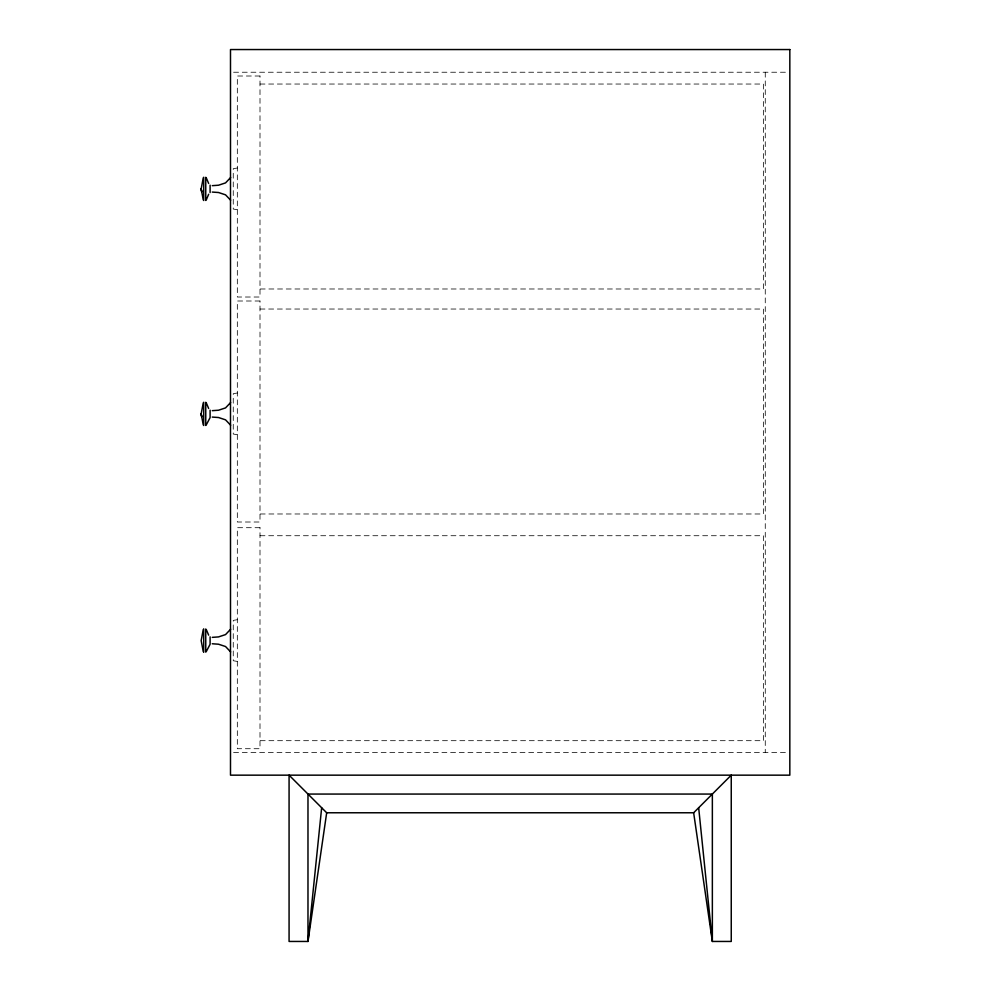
<?xml version="1.0" encoding="UTF-8"?>
<svg xmlns="http://www.w3.org/2000/svg" width="991" height="991" viewBox="0 0 991 991"><rect width="100%" height="100%" fill="white"/><g stroke="black" fill="none" stroke-linecap="round" stroke-linejoin="round"><path stroke-width="0.74" stroke-dasharray="4.96 3.72" d="M233.591 72.232L787.932 72.232M260.001 84.037L763.367 84.037L763.367 288.988L260.001 288.988M237.332 167.999L233.257 168.693L233.257 209.039L237.332 209.733M260.001 309.031L763.367 309.031L763.367 513.982L260.001 513.982M237.332 392.993L233.257 393.7L233.257 434.033L237.332 434.739M260.001 535.722L763.367 535.722L763.367 740.686L260.001 740.686M237.332 619.697L233.257 620.391L233.257 660.737L237.332 661.431M233.591 752.491L787.932 752.491M765.263 72.232L765.263 752.491M260.001 76.01L237.332 76.01L237.332 297.015L260.001 297.015L260.001 76.01M260.001 301.004L237.332 301.004L237.332 522.009L260.001 522.009L260.001 301.004M260.001 527.695L237.332 527.695L237.332 748.713L260.001 748.713L260.001 527.695"/><path stroke-width="1.49" d="M321.654 807.739L307.978 941.45L289.075 941.45L289.075 775.16L326.683 812.769L693.65 812.769L731.247 775.16L731.247 941.45L712.356 941.45L693.65 812.769M326.683 812.769L307.978 941.45L307.978 794.064L712.356 794.064L712.356 941.45L698.667 807.739M203.279 177.785L201.173 188.885L203.279 199.947M203.279 402.792L201.173 413.879L203.279 424.941M203.279 629.483L201.173 640.582L203.279 651.644M206.314 199.786L208.655 194.273M206.314 424.792L210.104 417.595L210.104 410.15M206.314 651.483L210.104 644.286L210.104 636.841M230.63 177.525L225.539 182.901L218.516 185.218L212.26 185.664M230.63 402.532L225.539 407.908L218.516 410.224L212.26 410.67M230.63 629.223L225.539 634.599L218.516 636.916L212.26 637.362M212.26 192.068L218.516 192.514L225.539 194.831L230.63 200.207M212.26 417.075L218.516 417.521L225.539 419.837L230.63 425.201M212.26 643.766L218.516 644.212L225.539 646.528L230.63 651.905M206.314 177.946L208.655 183.471M206.314 402.941L208.655 408.465M206.314 629.644L208.655 635.157M210.104 185.144L210.104 192.588M205.756 177.278L205.756 200.467M205.756 402.272L205.756 425.461M205.756 628.975L205.756 652.152M203.725 177.228L203.725 200.504M203.725 402.235L203.725 425.498M203.725 628.926L203.725 652.202M789.827 49.55L230.494 49.55L230.494 775.16L789.827 775.16L789.827 49.55M201.706 191.697L201.173 188.885L201.706 191.697M201.706 416.691L201.173 413.879L201.706 416.691"/></g></svg>
